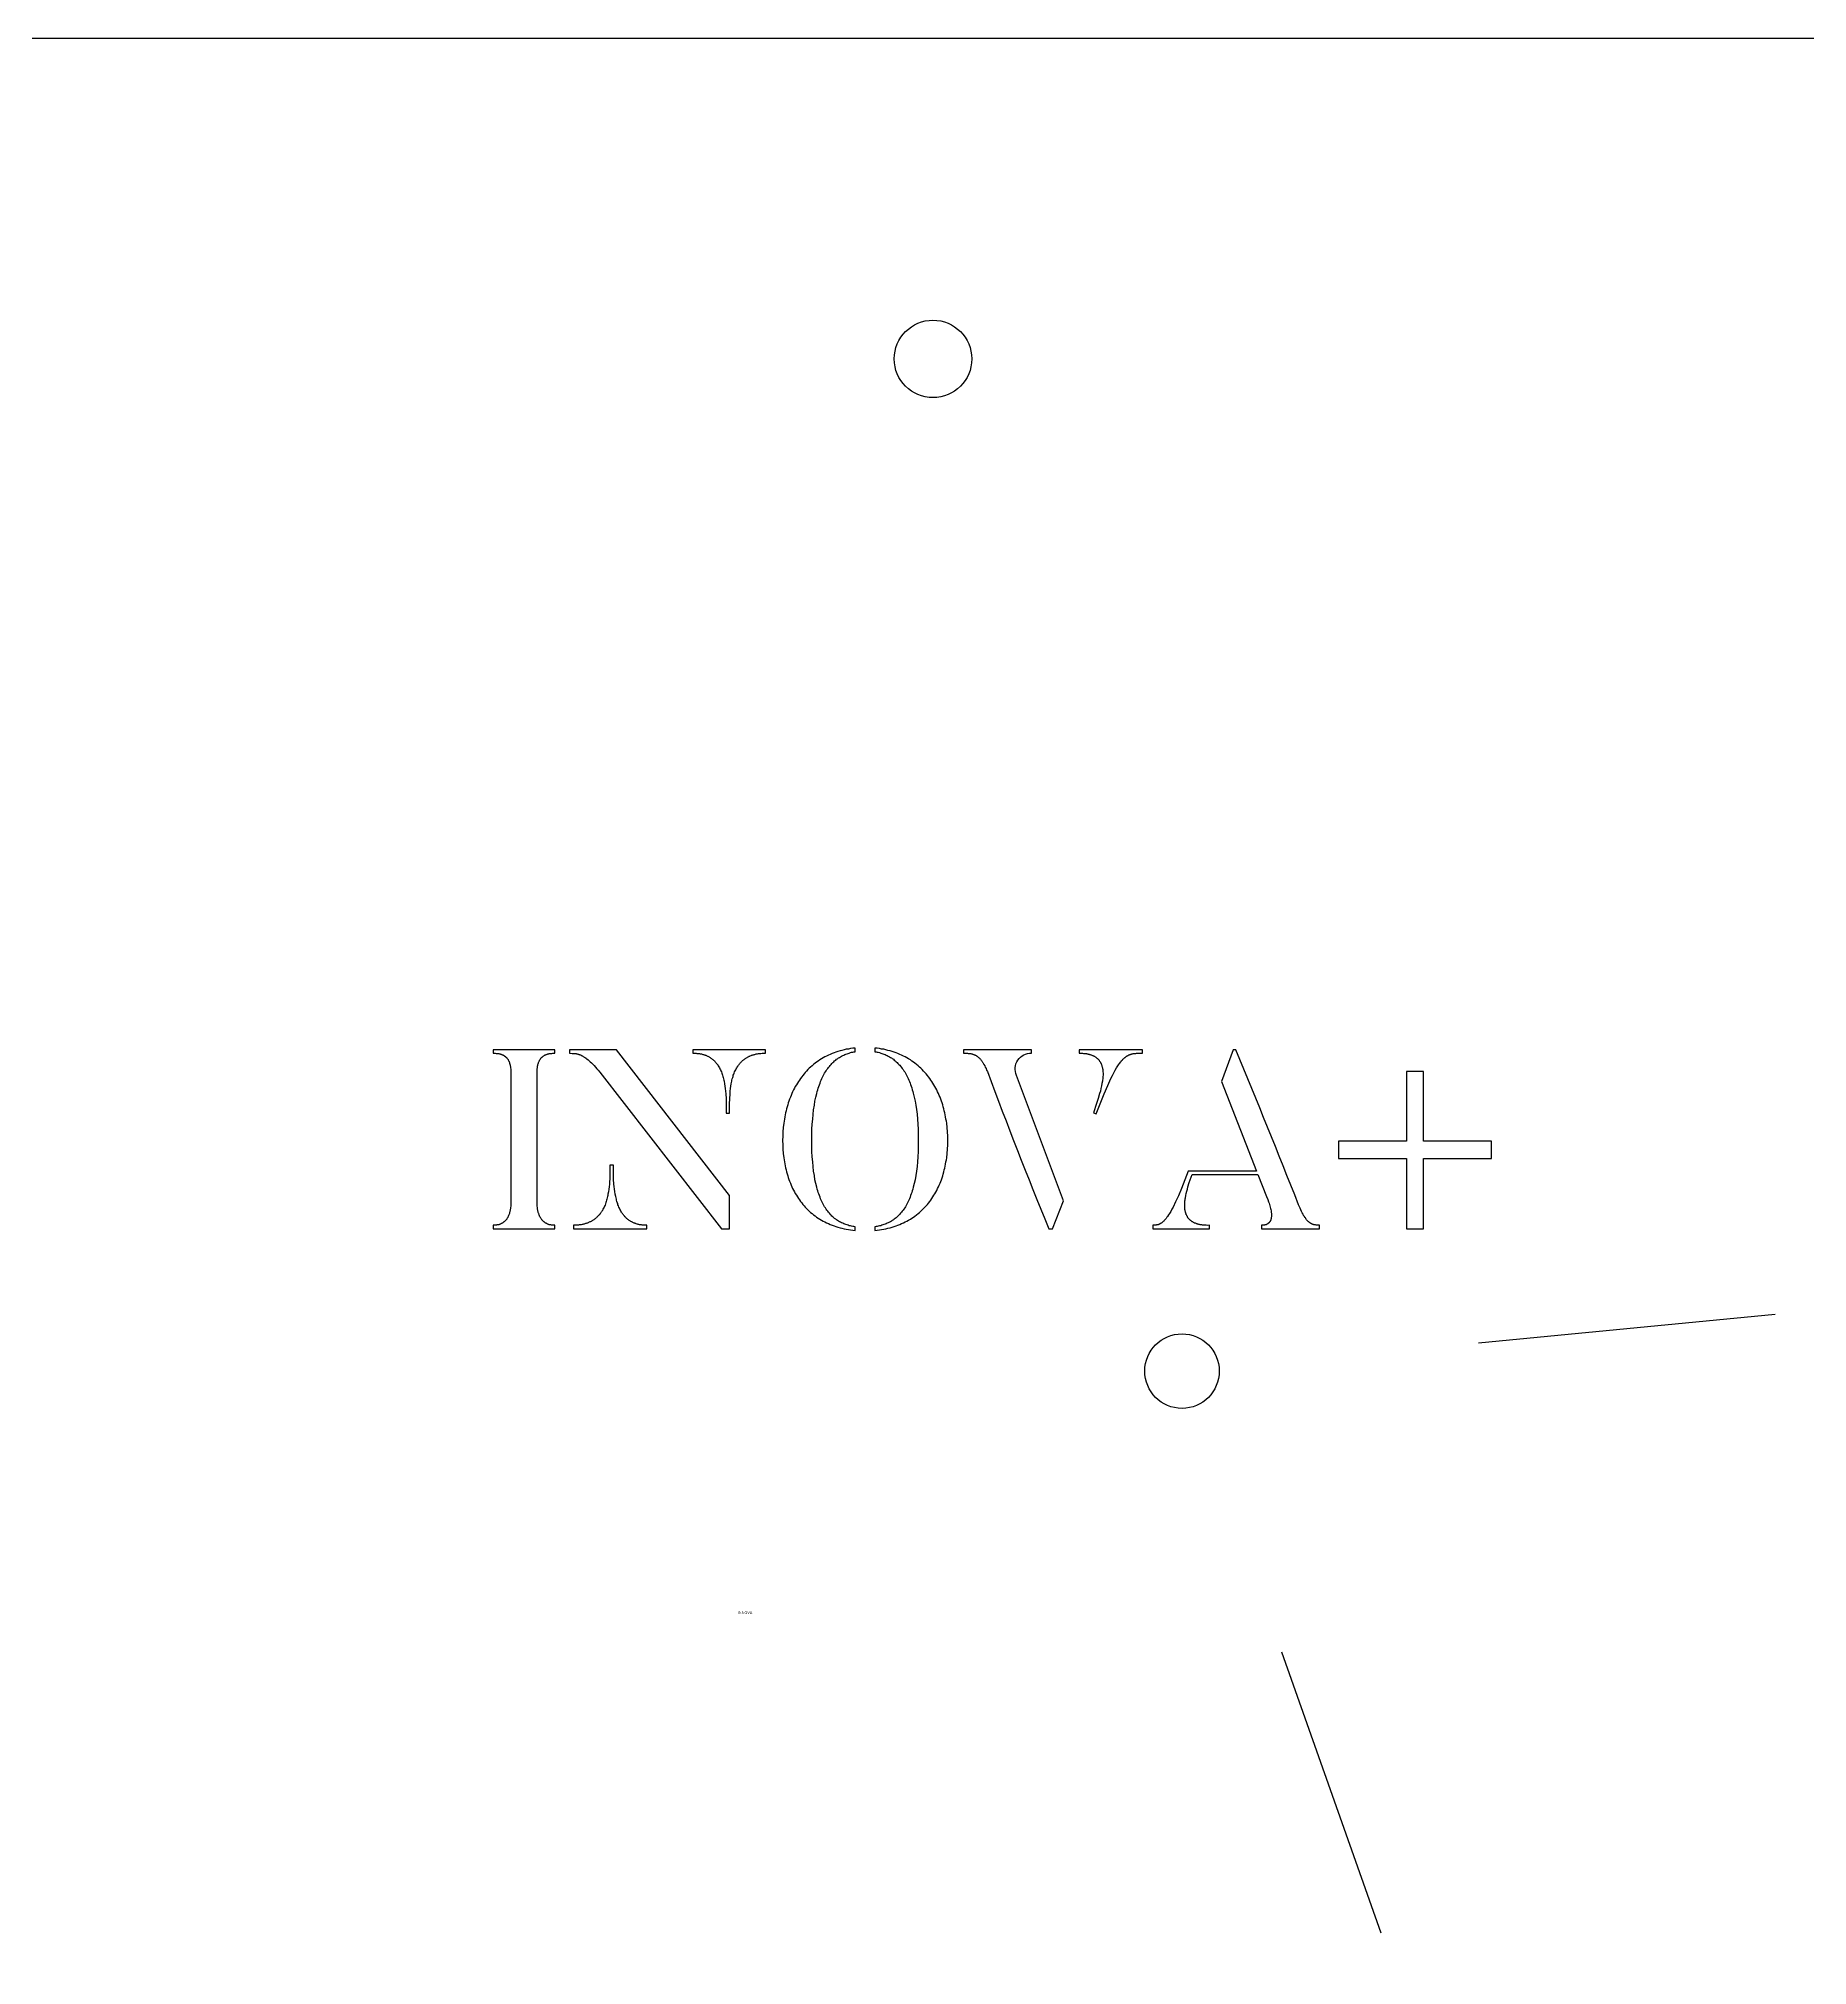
# Model space of a CAD drawing. Header units: millimetres. Extents: x 3735 to 5333, y 3252 to 4770.
# Drawn here: x 4924 to 5042.7, y 3607.5 to 3736.8 of the extents above; entities that cross this region are included whole.
import ezdxf

# ---------------------------------------------------------------- set-up
doc = ezdxf.new("R2010")
doc.units = ezdxf.units.MM
doc.layers.add('ext', color=18, linetype='Continuous', true_color=0x000000)
doc.layers.add('MASHARAB', color=6, linetype='Continuous', true_color=0xff00ff)

msp = doc.modelspace()

# ---------------------------------------------------------------- linework, layer by layer
at = {"layer": 'ext'}
msp.add_lwpolyline([(5333.06, 3736.8), (4465.06, 3736.8), (4465.06, 3251.8), (5333.06, 3251.8)], close=True, dxfattribs=at)
at = {"layer": 'MASHARAB'}
for p, q in [((5020.67, 3649.27), (5040.58, 3651.18)), ((5007.44, 3628.51), (5014.11, 3609.66))]:
    msp.add_line(p, q, dxfattribs=at)
for points in [[(4958.68, 3668.7), (4958.68, 3668.92), (4954.54, 3668.92), (4954.54, 3668.7), (4954.61, 3668.7), (4954.68, 3668.7), (4954.74, 3668.69), (4954.81, 3668.69), (4954.84, 3668.68), (4954.87, 3668.68), (4954.9, 3668.67), (4954.93, 3668.67), (4954.96, 3668.66), (4954.99, 3668.66), (4955.01, 3668.65), (4955.04, 3668.64), (4955.07, 3668.63), (4955.1, 3668.62), (4955.12, 3668.61), (4955.15, 3668.6), (4955.17, 3668.59), (4955.2, 3668.58), (4955.22, 3668.57), (4955.25, 3668.56), (4955.27, 3668.54), (4955.29, 3668.53), (4955.31, 3668.51), (4955.34, 3668.5), (4955.36, 3668.48), (4955.38, 3668.46), (4955.4, 3668.44), (4955.42, 3668.43), (4955.44, 3668.41), (4955.45, 3668.39), (4955.47, 3668.36), (4955.49, 3668.34), (4955.51, 3668.32), (4955.52, 3668.3), (4955.54, 3668.27), (4955.55, 3668.25), (4955.57, 3668.22), (4955.58, 3668.19), (4955.59, 3668.17), (4955.61, 3668.14), (4955.62, 3668.11), (4955.63, 3668.08), (4955.64, 3668.04), (4955.65, 3668.01), (4955.66, 3667.98), (4955.67, 3667.94), (4955.68, 3667.91), (4955.69, 3667.87), (4955.69, 3667.84), (4955.7, 3667.8), (4955.71, 3667.76), (4955.71, 3667.72), (4955.72, 3667.63), (4955.73, 3667.55), (4955.73, 3667.45), (4955.73, 3667.36), (4955.73, 3658.75), (4955.73, 3658.64), (4955.73, 3658.54), (4955.72, 3658.44), (4955.71, 3658.35), (4955.7, 3658.26), (4955.69, 3658.21), (4955.68, 3658.17), (4955.68, 3658.13), (4955.67, 3658.09), (4955.66, 3658.05), (4955.65, 3658.01), (4955.64, 3657.97), (4955.63, 3657.93), (4955.62, 3657.9), (4955.6, 3657.86), (4955.59, 3657.83), (4955.58, 3657.8), (4955.56, 3657.76), (4955.55, 3657.73), (4955.53, 3657.7), (4955.52, 3657.67), (4955.5, 3657.64), (4955.48, 3657.62), (4955.47, 3657.59), (4955.45, 3657.56), (4955.43, 3657.54), (4955.41, 3657.51), (4955.39, 3657.49), (4955.37, 3657.47), (4955.35, 3657.44), (4955.33, 3657.42), (4955.31, 3657.4), (4955.28, 3657.38), (4955.26, 3657.37), (4955.24, 3657.35), (4955.21, 3657.33), (4955.19, 3657.31), (4955.17, 3657.3), (4955.14, 3657.28), (4955.11, 3657.27), (4955.09, 3657.26), (4955.06, 3657.24), (4955.03, 3657.23), (4955.01, 3657.22), (4954.98, 3657.21), (4954.95, 3657.2), (4954.92, 3657.19), (4954.89, 3657.19), (4954.86, 3657.18), (4954.83, 3657.17), (4954.8, 3657.17), (4954.77, 3657.16), (4954.74, 3657.16), (4954.71, 3657.15), (4954.67, 3657.15), (4954.64, 3657.15), (4954.61, 3657.15), (4954.57, 3657.15), (4954.54, 3657.15), (4954.54, 3656.92), (4958.68, 3656.92), (4958.68, 3657.15), (4958.65, 3657.15), (4958.61, 3657.15), (4958.58, 3657.15), (4958.55, 3657.15), (4958.52, 3657.15), (4958.49, 3657.16), (4958.45, 3657.16), (4958.42, 3657.17), (4958.39, 3657.17), (4958.36, 3657.18), (4958.33, 3657.19), (4958.31, 3657.19), (4958.28, 3657.2), (4958.25, 3657.21), (4958.22, 3657.22), (4958.19, 3657.23), (4958.17, 3657.24), (4958.14, 3657.26), (4958.11, 3657.27), (4958.09, 3657.28), (4958.06, 3657.3), (4958.04, 3657.31), (4958.01, 3657.33), (4957.99, 3657.35), (4957.97, 3657.37), (4957.94, 3657.38), (4957.92, 3657.4), (4957.9, 3657.42), (4957.88, 3657.44), (4957.86, 3657.47), (4957.84, 3657.49), (4957.82, 3657.51), (4957.8, 3657.54), (4957.78, 3657.56), (4957.76, 3657.59), (4957.74, 3657.62), (4957.72, 3657.64), (4957.71, 3657.67), (4957.69, 3657.7), (4957.68, 3657.73), (4957.66, 3657.76), (4957.65, 3657.8), (4957.63, 3657.83), (4957.62, 3657.86), (4957.61, 3657.9), (4957.6, 3657.93), (4957.58, 3657.97), (4957.57, 3658.01), (4957.56, 3658.05), (4957.55, 3658.09), (4957.54, 3658.13), (4957.54, 3658.17), (4957.53, 3658.21), (4957.52, 3658.26), (4957.51, 3658.35), (4957.5, 3658.44), (4957.49, 3658.54), (4957.49, 3658.64), (4957.49, 3658.75), (4957.49, 3667.36), (4957.49, 3667.45), (4957.49, 3667.55), (4957.5, 3667.63), (4957.5, 3667.68), (4957.51, 3667.72), (4957.51, 3667.76), (4957.52, 3667.8), (4957.53, 3667.84), (4957.54, 3667.87), (4957.54, 3667.91), (4957.55, 3667.94), (4957.56, 3667.98), (4957.57, 3668.01), (4957.58, 3668.04), (4957.59, 3668.08), (4957.6, 3668.11), (4957.62, 3668.14), (4957.63, 3668.17), (4957.64, 3668.19), (4957.66, 3668.22), (4957.67, 3668.25), (4957.69, 3668.27), (4957.7, 3668.3), (4957.72, 3668.32), (4957.74, 3668.34), (4957.75, 3668.36), (4957.77, 3668.39), (4957.79, 3668.41), (4957.81, 3668.43), (4957.83, 3668.44), (4957.85, 3668.46), (4957.87, 3668.48), (4957.89, 3668.5), (4957.91, 3668.51), (4957.94, 3668.53), (4957.96, 3668.54), (4957.98, 3668.56), (4958.01, 3668.57), (4958.03, 3668.58), (4958.05, 3668.59), (4958.08, 3668.6), (4958.11, 3668.61), (4958.13, 3668.62), (4958.16, 3668.63), (4958.19, 3668.64), (4958.21, 3668.65), (4958.24, 3668.66), (4958.27, 3668.66), (4958.3, 3668.67), (4958.33, 3668.67), (4958.36, 3668.68), (4958.39, 3668.68), (4958.42, 3668.69), (4958.48, 3668.69), (4958.55, 3668.7), (4958.61, 3668.7)], [(4961.7, 3667.42), (4969.86, 3656.92), (4970.41, 3656.92), (4970.41, 3659.14), (4962.82, 3668.92), (4959.67, 3668.92), (4959.67, 3668.7), (4959.84, 3668.69), (4959.93, 3668.69), (4959.97, 3668.69), (4960.02, 3668.68), (4960.07, 3668.67), (4960.12, 3668.67), (4960.14, 3668.66), (4960.17, 3668.66), (4960.19, 3668.65), (4960.22, 3668.64), (4960.24, 3668.64), (4960.27, 3668.63), (4960.3, 3668.62), (4960.33, 3668.61), (4960.35, 3668.6), (4960.38, 3668.59), (4960.41, 3668.58), (4960.44, 3668.56), (4960.47, 3668.55), (4960.5, 3668.53), (4960.53, 3668.52), (4960.56, 3668.5), (4960.59, 3668.48), (4960.63, 3668.46), (4960.66, 3668.44), (4960.69, 3668.42), (4960.73, 3668.4), (4960.76, 3668.37), (4960.83, 3668.32), (4960.91, 3668.26), (4960.98, 3668.19), (4961.06, 3668.12), (4961.14, 3668.05), (4961.23, 3667.96), (4961.32, 3667.87), (4961.41, 3667.77), (4961.5, 3667.66), (4961.6, 3667.55)], [(4972.83, 3668.7), (4972.83, 3668.92), (4967.95, 3668.92), (4967.95, 3668.7), (4968.06, 3668.7), (4968.11, 3668.7), (4968.16, 3668.7), (4968.21, 3668.69), (4968.26, 3668.69), (4968.3, 3668.68), (4968.35, 3668.68), (4968.4, 3668.67), (4968.44, 3668.66), (4968.49, 3668.65), (4968.53, 3668.65), (4968.57, 3668.63), (4968.61, 3668.62), (4968.66, 3668.61), (4968.7, 3668.6), (4968.74, 3668.59), (4968.77, 3668.57), (4968.81, 3668.56), (4968.85, 3668.54), (4968.89, 3668.53), (4968.92, 3668.51), (4968.96, 3668.49), (4969, 3668.47), (4969.03, 3668.45), (4969.06, 3668.44), (4969.1, 3668.41), (4969.13, 3668.39), (4969.16, 3668.37), (4969.19, 3668.35), (4969.22, 3668.33), (4969.25, 3668.3), (4969.28, 3668.28), (4969.31, 3668.26), (4969.34, 3668.23), (4969.37, 3668.2), (4969.39, 3668.18), (4969.42, 3668.15), (4969.44, 3668.12), (4969.47, 3668.1), (4969.49, 3668.07), (4969.52, 3668.04), (4969.54, 3668.01), (4969.56, 3667.98), (4969.59, 3667.95), (4969.61, 3667.92), (4969.63, 3667.89), (4969.65, 3667.86), (4969.69, 3667.79), (4969.73, 3667.72), (4969.76, 3667.66), (4969.8, 3667.59), (4969.83, 3667.51), (4969.86, 3667.44), (4969.89, 3667.37), (4969.91, 3667.29), (4969.94, 3667.22), (4969.96, 3667.14), (4969.98, 3667.06), (4970.01, 3666.98), (4970.02, 3666.9), (4970.04, 3666.82), (4970.07, 3666.65), (4970.1, 3666.49), (4970.12, 3666.32), (4970.14, 3666.15), (4970.15, 3665.98), (4970.17, 3665.64), (4970.18, 3665.31), (4970.19, 3664.68), (4970.41, 3664.68), (4970.41, 3665.31), (4970.42, 3665.64), (4970.44, 3665.98), (4970.45, 3666.15), (4970.47, 3666.32), (4970.49, 3666.49), (4970.52, 3666.65), (4970.54, 3666.74), (4970.56, 3666.82), (4970.57, 3666.9), (4970.59, 3666.98), (4970.62, 3667.06), (4970.64, 3667.14), (4970.66, 3667.22), (4970.69, 3667.29), (4970.72, 3667.37), (4970.75, 3667.44), (4970.78, 3667.51), (4970.82, 3667.59), (4970.85, 3667.66), (4970.89, 3667.72), (4970.91, 3667.76), (4970.93, 3667.79), (4970.95, 3667.82), (4970.98, 3667.86), (4971, 3667.89), (4971.02, 3667.92), (4971.05, 3667.95), (4971.07, 3667.98), (4971.09, 3668.01), (4971.12, 3668.04), (4971.15, 3668.07), (4971.17, 3668.1), (4971.2, 3668.12), (4971.23, 3668.15), (4971.26, 3668.18), (4971.28, 3668.2), (4971.31, 3668.23), (4971.34, 3668.26), (4971.38, 3668.28), (4971.41, 3668.3), (4971.44, 3668.33), (4971.47, 3668.35), (4971.51, 3668.37), (4971.54, 3668.39), (4971.58, 3668.41), (4971.61, 3668.44), (4971.65, 3668.45), (4971.69, 3668.47), (4971.73, 3668.49), (4971.76, 3668.51), (4971.8, 3668.53), (4971.85, 3668.54), (4971.89, 3668.56), (4971.93, 3668.57), (4971.97, 3668.59), (4972.02, 3668.6), (4972.06, 3668.61), (4972.1, 3668.62), (4972.15, 3668.63), (4972.2, 3668.65), (4972.25, 3668.65), (4972.29, 3668.66), (4972.34, 3668.67), (4972.39, 3668.68), (4972.45, 3668.68), (4972.5, 3668.69), (4972.6, 3668.7), (4972.71, 3668.7)], [(4975.93, 3662.84), (4975.93, 3663.22), (4975.94, 3663.59), (4975.96, 3663.94), (4975.99, 3664.27), (4976.02, 3664.59), (4976.05, 3664.9), (4976.1, 3665.2), (4976.14, 3665.48), (4976.2, 3665.75), (4976.26, 3666), (4976.29, 3666.12), (4976.33, 3666.24), (4976.36, 3666.36), (4976.4, 3666.47), (4976.44, 3666.58), (4976.48, 3666.69), (4976.52, 3666.79), (4976.56, 3666.89), (4976.6, 3666.99), (4976.65, 3667.09), (4976.69, 3667.18), (4976.74, 3667.27), (4976.79, 3667.35), (4976.84, 3667.44), (4976.89, 3667.52), (4976.94, 3667.6), (4977, 3667.67), (4977.05, 3667.74), (4977.11, 3667.81), (4977.16, 3667.88), (4977.22, 3667.95), (4977.28, 3668.01), (4977.34, 3668.07), (4977.4, 3668.13), (4977.46, 3668.18), (4977.53, 3668.23), (4977.59, 3668.29), (4977.66, 3668.33), (4977.72, 3668.38), (4977.79, 3668.42), (4977.86, 3668.46), (4977.93, 3668.5), (4978, 3668.54), (4978.07, 3668.57), (4978.14, 3668.61), (4978.21, 3668.64), (4978.29, 3668.66), (4978.36, 3668.69), (4978.44, 3668.71), (4978.52, 3668.74), (4978.59, 3668.76), (4978.67, 3668.77), (4978.75, 3668.79), (4978.83, 3668.8), (4978.83, 3669.04), (4978.68, 3669.03), (4978.53, 3669.01), (4978.38, 3668.98), (4978.23, 3668.96), (4978.09, 3668.92), (4977.95, 3668.89), (4977.82, 3668.85), (4977.68, 3668.81), (4977.55, 3668.77), (4977.42, 3668.72), (4977.29, 3668.67), (4977.17, 3668.62), (4977.04, 3668.57), (4976.92, 3668.51), (4976.8, 3668.45), (4976.69, 3668.38), (4976.58, 3668.32), (4976.47, 3668.25), (4976.36, 3668.17), (4976.25, 3668.1), (4976.15, 3668.02), (4976.05, 3667.94), (4975.95, 3667.86), (4975.85, 3667.77), (4975.76, 3667.69), (4975.67, 3667.6), (4975.58, 3667.5), (4975.49, 3667.41), (4975.41, 3667.31), (4975.33, 3667.21), (4975.25, 3667.11), (4975.17, 3667.01), (4975.1, 3666.9), (4975.03, 3666.8), (4974.96, 3666.69), (4974.89, 3666.57), (4974.82, 3666.46), (4974.76, 3666.35), (4974.7, 3666.23), (4974.64, 3666.11), (4974.59, 3665.99), (4974.54, 3665.87), (4974.49, 3665.74), (4974.44, 3665.62), (4974.39, 3665.49), (4974.35, 3665.36), (4974.31, 3665.23), (4974.27, 3665.1), (4974.23, 3664.97), (4974.2, 3664.83), (4974.17, 3664.7), (4974.14, 3664.56), (4974.11, 3664.42), (4974.09, 3664.28), (4974.05, 3664), (4974.01, 3663.72), (4973.99, 3663.43), (4973.98, 3663.13), (4973.97, 3662.84), (4973.98, 3662.54), (4973.99, 3662.25), (4974.01, 3661.96), (4974.05, 3661.68), (4974.07, 3661.54), (4974.09, 3661.4), (4974.11, 3661.27), (4974.14, 3661.13), (4974.17, 3661), (4974.2, 3660.86), (4974.23, 3660.73), (4974.27, 3660.6), (4974.31, 3660.47), (4974.35, 3660.35), (4974.39, 3660.22), (4974.44, 3660.1), (4974.49, 3659.97), (4974.54, 3659.85), (4974.59, 3659.73), (4974.64, 3659.62), (4974.7, 3659.5), (4974.76, 3659.39), (4974.82, 3659.28), (4974.89, 3659.17), (4974.96, 3659.06), (4975.03, 3658.95), (4975.1, 3658.85), (4975.17, 3658.75), (4975.25, 3658.65), (4975.33, 3658.55), (4975.41, 3658.46), (4975.49, 3658.36), (4975.58, 3658.27), (4975.67, 3658.18), (4975.76, 3658.1), (4975.85, 3658.01), (4975.95, 3657.93), (4976.05, 3657.85), (4976.15, 3657.78), (4976.25, 3657.7), (4976.36, 3657.63), (4976.47, 3657.56), (4976.58, 3657.5), (4976.69, 3657.43), (4976.8, 3657.37), (4976.92, 3657.31), (4977.04, 3657.26), (4977.17, 3657.2), (4977.29, 3657.15), (4977.42, 3657.11), (4977.55, 3657.06), (4977.68, 3657.02), (4977.82, 3656.98), (4977.95, 3656.95), (4978.09, 3656.92), (4978.23, 3656.89), (4978.38, 3656.86), (4978.53, 3656.84), (4978.68, 3656.82), (4978.83, 3656.8), (4978.83, 3657.04), (4978.75, 3657.06), (4978.67, 3657.07), (4978.59, 3657.09), (4978.52, 3657.11), (4978.44, 3657.12), (4978.36, 3657.15), (4978.29, 3657.17), (4978.21, 3657.2), (4978.14, 3657.22), (4978.07, 3657.25), (4978, 3657.28), (4977.93, 3657.32), (4977.86, 3657.35), (4977.79, 3657.39), (4977.72, 3657.43), (4977.66, 3657.47), (4977.59, 3657.52), (4977.53, 3657.56), (4977.46, 3657.61), (4977.4, 3657.66), (4977.34, 3657.72), (4977.28, 3657.77), (4977.22, 3657.83), (4977.16, 3657.89), (4977.11, 3657.96), (4977.05, 3658.02), (4977, 3658.09), (4976.94, 3658.16), (4976.89, 3658.24), (4976.84, 3658.32), (4976.79, 3658.39), (4976.74, 3658.48), (4976.69, 3658.56), (4976.65, 3658.65), (4976.6, 3658.74), (4976.56, 3658.84), (4976.52, 3658.93), (4976.48, 3659.03), (4976.44, 3659.14), (4976.4, 3659.25), (4976.36, 3659.35), (4976.33, 3659.47), (4976.29, 3659.58), (4976.26, 3659.7), (4976.2, 3659.95), (4976.14, 3660.21), (4976.1, 3660.49), (4976.05, 3660.78), (4976.02, 3661.09), (4975.99, 3661.41), (4975.96, 3661.74), (4975.94, 3662.09), (4975.93, 3662.46)], [(4985.05, 3662.84), (4985.05, 3663.13), (4985.03, 3663.43), (4985.01, 3663.72), (4984.98, 3664), (4984.96, 3664.14), (4984.93, 3664.28), (4984.91, 3664.42), (4984.88, 3664.56), (4984.85, 3664.7), (4984.82, 3664.83), (4984.79, 3664.97), (4984.75, 3665.1), (4984.71, 3665.23), (4984.67, 3665.36), (4984.62, 3665.49), (4984.58, 3665.62), (4984.53, 3665.74), (4984.48, 3665.87), (4984.43, 3665.99), (4984.37, 3666.11), (4984.31, 3666.23), (4984.25, 3666.35), (4984.19, 3666.46), (4984.12, 3666.57), (4984.06, 3666.69), (4983.99, 3666.8), (4983.91, 3666.9), (4983.84, 3667.01), (4983.76, 3667.11), (4983.68, 3667.21), (4983.6, 3667.31), (4983.51, 3667.41), (4983.43, 3667.5), (4983.34, 3667.6), (4983.25, 3667.69), (4983.15, 3667.77), (4983.06, 3667.86), (4982.96, 3667.94), (4982.85, 3668.02), (4982.75, 3668.1), (4982.64, 3668.17), (4982.54, 3668.25), (4982.42, 3668.32), (4982.31, 3668.38), (4982.19, 3668.45), (4982.08, 3668.51), (4981.95, 3668.57), (4981.83, 3668.62), (4981.71, 3668.67), (4981.58, 3668.72), (4981.45, 3668.77), (4981.31, 3668.81), (4981.18, 3668.85), (4981.04, 3668.89), (4980.9, 3668.92), (4980.76, 3668.96), (4980.61, 3668.98), (4980.46, 3669.01), (4980.31, 3669.03), (4980.16, 3669.04), (4980.16, 3668.8), (4980.24, 3668.79), (4980.32, 3668.77), (4980.39, 3668.76), (4980.47, 3668.74), (4980.55, 3668.71), (4980.62, 3668.69), (4980.7, 3668.66), (4980.77, 3668.64), (4980.85, 3668.61), (4980.92, 3668.57), (4980.99, 3668.54), (4981.06, 3668.5), (4981.13, 3668.46), (4981.2, 3668.42), (4981.27, 3668.38), (4981.33, 3668.34), (4981.4, 3668.29), (4981.46, 3668.24), (4981.53, 3668.19), (4981.59, 3668.13), (4981.65, 3668.07), (4981.71, 3668.01), (4981.77, 3667.95), (4981.83, 3667.89), (4981.89, 3667.82), (4981.94, 3667.75), (4982, 3667.68), (4982.05, 3667.6), (4982.1, 3667.52), (4982.16, 3667.44), (4982.21, 3667.36), (4982.25, 3667.27), (4982.3, 3667.18), (4982.35, 3667.09), (4982.39, 3667), (4982.44, 3666.9), (4982.48, 3666.8), (4982.52, 3666.69), (4982.56, 3666.59), (4982.6, 3666.48), (4982.64, 3666.37), (4982.67, 3666.25), (4982.71, 3666.13), (4982.74, 3666.01), (4982.8, 3665.75), (4982.86, 3665.49), (4982.91, 3665.2), (4982.95, 3664.91), (4982.99, 3664.6), (4983.02, 3664.28), (4983.04, 3663.94), (4983.06, 3663.59), (4983.07, 3663.22), (4983.07, 3662.84), (4983.07, 3662.46), (4983.06, 3662.09), (4983.04, 3661.74), (4983.02, 3661.41), (4982.99, 3661.09), (4982.95, 3660.78), (4982.91, 3660.49), (4982.86, 3660.21), (4982.8, 3659.95), (4982.74, 3659.7), (4982.71, 3659.58), (4982.67, 3659.47), (4982.64, 3659.35), (4982.6, 3659.25), (4982.56, 3659.14), (4982.52, 3659.03), (4982.48, 3658.93), (4982.44, 3658.84), (4982.39, 3658.74), (4982.35, 3658.65), (4982.3, 3658.56), (4982.25, 3658.48), (4982.21, 3658.39), (4982.16, 3658.32), (4982.1, 3658.24), (4982.05, 3658.16), (4982, 3658.09), (4981.94, 3658.02), (4981.89, 3657.96), (4981.83, 3657.89), (4981.77, 3657.83), (4981.71, 3657.77), (4981.65, 3657.72), (4981.59, 3657.66), (4981.53, 3657.61), (4981.46, 3657.56), (4981.4, 3657.52), (4981.33, 3657.47), (4981.27, 3657.43), (4981.2, 3657.39), (4981.13, 3657.35), (4981.06, 3657.32), (4980.99, 3657.28), (4980.92, 3657.25), (4980.85, 3657.22), (4980.77, 3657.2), (4980.7, 3657.17), (4980.62, 3657.15), (4980.55, 3657.12), (4980.47, 3657.11), (4980.39, 3657.09), (4980.32, 3657.07), (4980.24, 3657.06), (4980.16, 3657.04), (4980.16, 3656.8), (4980.31, 3656.82), (4980.46, 3656.84), (4980.61, 3656.86), (4980.76, 3656.89), (4980.9, 3656.92), (4981.04, 3656.95), (4981.18, 3656.98), (4981.31, 3657.02), (4981.45, 3657.06), (4981.58, 3657.11), (4981.71, 3657.15), (4981.83, 3657.2), (4981.95, 3657.26), (4982.08, 3657.31), (4982.19, 3657.37), (4982.31, 3657.43), (4982.42, 3657.49), (4982.54, 3657.56), (4982.64, 3657.63), (4982.75, 3657.7), (4982.85, 3657.77), (4982.96, 3657.85), (4983.06, 3657.93), (4983.15, 3658.01), (4983.25, 3658.09), (4983.34, 3658.18), (4983.43, 3658.27), (4983.51, 3658.36), (4983.6, 3658.45), (4983.68, 3658.55), (4983.76, 3658.64), (4983.84, 3658.74), (4983.91, 3658.84), (4983.99, 3658.95), (4984.06, 3659.05), (4984.12, 3659.16), (4984.19, 3659.27), (4984.25, 3659.38), (4984.31, 3659.49), (4984.37, 3659.61), (4984.43, 3659.73), (4984.48, 3659.85), (4984.53, 3659.97), (4984.58, 3660.09), (4984.62, 3660.21), (4984.67, 3660.34), (4984.71, 3660.47), (4984.75, 3660.59), (4984.79, 3660.73), (4984.82, 3660.86), (4984.85, 3660.99), (4984.88, 3661.12), (4984.91, 3661.26), (4984.93, 3661.4), (4984.96, 3661.54), (4984.98, 3661.68), (4985.01, 3661.96), (4985.03, 3662.25), (4985.05, 3662.54)], [(4998.11, 3668.7), (4998.11, 3668.92), (4993.88, 3668.92), (4993.88, 3668.7), (4993.99, 3668.7), (4994.1, 3668.7), (4994.15, 3668.69), (4994.2, 3668.69), (4994.25, 3668.68), (4994.3, 3668.68), (4994.35, 3668.67), (4994.39, 3668.66), (4994.44, 3668.65), (4994.48, 3668.64), (4994.53, 3668.63), (4994.57, 3668.62), (4994.61, 3668.61), (4994.65, 3668.6), (4994.68, 3668.58), (4994.72, 3668.57), (4994.76, 3668.55), (4994.79, 3668.54), (4994.83, 3668.52), (4994.86, 3668.5), (4994.89, 3668.49), (4994.92, 3668.47), (4994.95, 3668.45), (4994.98, 3668.43), (4995.01, 3668.41), (4995.04, 3668.39), (4995.06, 3668.37), (4995.09, 3668.35), (4995.11, 3668.32), (4995.14, 3668.3), (4995.16, 3668.28), (4995.18, 3668.25), (4995.2, 3668.23), (4995.22, 3668.2), (4995.24, 3668.17), (4995.26, 3668.15), (4995.27, 3668.12), (4995.29, 3668.09), (4995.31, 3668.06), (4995.32, 3668.04), (4995.34, 3668.01), (4995.35, 3667.98), (4995.36, 3667.95), (4995.37, 3667.92), (4995.38, 3667.88), (4995.39, 3667.85), (4995.4, 3667.82), (4995.41, 3667.79), (4995.42, 3667.76), (4995.43, 3667.72), (4995.44, 3667.69), (4995.44, 3667.65), (4995.45, 3667.62), (4995.45, 3667.59), (4995.46, 3667.55), (4995.46, 3667.51), (4995.46, 3667.44), (4995.47, 3667.37), (4995.47, 3667.29), (4995.47, 3667.22), (4995.46, 3667.14), (4995.46, 3667.06), (4995.45, 3666.98), (4995.44, 3666.9), (4995.43, 3666.82), (4995.4, 3666.66), (4995.37, 3666.5), (4995.33, 3666.33), (4995.29, 3666.16), (4995.24, 3665.99), (4995.14, 3665.66), (4995.03, 3665.32), (4994.82, 3664.7), (4995.02, 3664.63), (4995.55, 3665.98), (4995.79, 3666.52), (4996, 3666.99), (4996.1, 3667.2), (4996.2, 3667.39), (4996.29, 3667.56), (4996.38, 3667.72), (4996.47, 3667.86), (4996.51, 3667.92), (4996.56, 3667.98), (4996.6, 3668.04), (4996.64, 3668.1), (4996.68, 3668.15), (4996.72, 3668.2), (4996.77, 3668.25), (4996.81, 3668.29), (4996.85, 3668.33), (4996.89, 3668.37), (4996.93, 3668.4), (4996.95, 3668.42), (4996.97, 3668.43), (4996.99, 3668.45), (4997.01, 3668.46), (4997.03, 3668.48), (4997.05, 3668.49), (4997.07, 3668.51), (4997.09, 3668.52), (4997.11, 3668.53), (4997.13, 3668.54), (4997.15, 3668.55), (4997.17, 3668.56), (4997.19, 3668.57), (4997.21, 3668.58), (4997.23, 3668.59), (4997.25, 3668.6), (4997.27, 3668.61), (4997.29, 3668.61), (4997.31, 3668.62), (4997.33, 3668.63), (4997.35, 3668.64), (4997.37, 3668.64), (4997.41, 3668.65), (4997.45, 3668.66), (4997.49, 3668.67), (4997.54, 3668.68), (4997.58, 3668.68), (4997.63, 3668.69), (4997.67, 3668.69), (4997.72, 3668.7), (4997.81, 3668.7), (4997.9, 3668.7)], [(5021.53, 3661.63), (5021.53, 3662.79), (5016.98, 3662.79), (5016.98, 3667.48), (5015.83, 3667.48), (5015.83, 3662.79), (5011.28, 3662.79), (5011.28, 3661.63), (5015.83, 3661.63), (5015.83, 3656.92), (5016.98, 3656.92), (5016.98, 3661.63)], [(4962.62, 3661.19), (4962.38, 3661.19), (4962.38, 3660.57), (4962.37, 3660.24), (4962.36, 3660.08), (4962.34, 3659.91), (4962.33, 3659.74), (4962.31, 3659.57), (4962.28, 3659.4), (4962.25, 3659.23), (4962.24, 3659.15), (4962.22, 3659.07), (4962.2, 3658.99), (4962.18, 3658.91), (4962.16, 3658.83), (4962.13, 3658.75), (4962.11, 3658.67), (4962.08, 3658.59), (4962.05, 3658.51), (4962.02, 3658.44), (4961.99, 3658.37), (4961.95, 3658.29), (4961.91, 3658.22), (4961.87, 3658.15), (4961.83, 3658.09), (4961.81, 3658.05), (4961.79, 3658.02), (4961.77, 3657.99), (4961.74, 3657.96), (4961.72, 3657.92), (4961.69, 3657.89), (4961.67, 3657.86), (4961.64, 3657.83), (4961.62, 3657.8), (4961.59, 3657.77), (4961.56, 3657.75), (4961.53, 3657.72), (4961.51, 3657.69), (4961.48, 3657.66), (4961.45, 3657.64), (4961.42, 3657.61), (4961.38, 3657.59), (4961.35, 3657.56), (4961.32, 3657.54), (4961.29, 3657.51), (4961.25, 3657.49), (4961.22, 3657.47), (4961.18, 3657.45), (4961.14, 3657.43), (4961.11, 3657.41), (4961.07, 3657.39), (4961.03, 3657.37), (4960.99, 3657.35), (4960.95, 3657.33), (4960.91, 3657.32), (4960.87, 3657.3), (4960.83, 3657.28), (4960.78, 3657.27), (4960.74, 3657.26), (4960.7, 3657.24), (4960.65, 3657.23), (4960.6, 3657.22), (4960.56, 3657.21), (4960.51, 3657.2), (4960.46, 3657.19), (4960.41, 3657.18), (4960.36, 3657.17), (4960.31, 3657.17), (4960.26, 3657.16), (4960.2, 3657.16), (4960.15, 3657.15), (4960.04, 3657.15), (4959.93, 3657.15), (4959.93, 3656.92), (4964.85, 3656.92), (4964.85, 3657.15), (4964.8, 3657.15), (4964.75, 3657.15), (4964.7, 3657.15), (4964.65, 3657.15), (4964.6, 3657.16), (4964.55, 3657.16), (4964.5, 3657.17), (4964.46, 3657.17), (4964.41, 3657.18), (4964.37, 3657.19), (4964.32, 3657.2), (4964.28, 3657.21), (4964.24, 3657.22), (4964.2, 3657.23), (4964.15, 3657.24), (4964.11, 3657.26), (4964.07, 3657.27), (4964.04, 3657.29), (4964, 3657.3), (4963.96, 3657.32), (4963.92, 3657.33), (4963.89, 3657.35), (4963.85, 3657.37), (4963.82, 3657.39), (4963.78, 3657.41), (4963.75, 3657.43), (4963.72, 3657.45), (4963.68, 3657.47), (4963.65, 3657.49), (4963.62, 3657.52), (4963.59, 3657.54), (4963.56, 3657.56), (4963.53, 3657.59), (4963.5, 3657.61), (4963.47, 3657.64), (4963.45, 3657.67), (4963.42, 3657.69), (4963.39, 3657.72), (4963.37, 3657.75), (4963.34, 3657.78), (4963.32, 3657.81), (4963.3, 3657.84), (4963.27, 3657.87), (4963.25, 3657.9), (4963.23, 3657.93), (4963.21, 3657.96), (4963.18, 3657.99), (4963.16, 3658.02), (4963.12, 3658.09), (4963.09, 3658.16), (4963.05, 3658.23), (4963.02, 3658.3), (4962.98, 3658.37), (4962.95, 3658.45), (4962.92, 3658.52), (4962.9, 3658.6), (4962.87, 3658.67), (4962.85, 3658.75), (4962.83, 3658.83), (4962.81, 3658.91), (4962.79, 3658.99), (4962.77, 3659.08), (4962.74, 3659.24), (4962.71, 3659.41), (4962.69, 3659.58), (4962.67, 3659.75), (4962.65, 3659.91), (4962.63, 3660.25), (4962.62, 3660.58)]]:
    msp.add_lwpolyline(points, close=True, dxfattribs=at)
for points in [[(4990.68, 3668.7), (4990.68, 3668.92), (4986.11, 3668.92), (4986.11, 3668.7), (4986.22, 3668.7), (4986.32, 3668.7), (4986.38, 3668.7), (4986.43, 3668.69), (4986.48, 3668.69), (4986.53, 3668.68), (4986.56, 3668.68), (4986.59, 3668.67), (4986.61, 3668.67), (4986.64, 3668.66), (4986.67, 3668.66), (4986.69, 3668.65), (4986.72, 3668.64), (4986.74, 3668.63), (4986.77, 3668.62), (4986.79, 3668.61), (4986.82, 3668.6), (4986.85, 3668.59), (4986.87, 3668.58), (4986.9, 3668.57), (4986.92, 3668.56), (4986.95, 3668.54), (4986.97, 3668.53), (4987, 3668.51), (4987.02, 3668.49), (4987.05, 3668.47), (4987.07, 3668.46), (4987.1, 3668.43), (4987.12, 3668.41), (4987.15, 3668.39), (4987.17, 3668.37), (4987.19, 3668.34), (4987.22, 3668.32), (4987.24, 3668.29), (4987.27, 3668.26), (4987.29, 3668.23), (4987.32, 3668.2), (4987.34, 3668.17), (4987.36, 3668.14), (4987.39, 3668.1), (4987.41, 3668.07), (4987.43, 3668.03), (4987.46, 3667.99), (4987.48, 3667.95), (4987.53, 3667.86), (4987.57, 3667.77), (4987.62, 3667.67), (4987.66, 3667.57), (4987.71, 3667.46, 0.007841), (4991.83, 3656.92), (4992.07, 3656.92), (4992.81, 3658.8), (4989.67, 3667.2, -0.564975)], [(5008.59, 3658.53, 0.004811), (5004.38, 3668.92), (5004.21, 3668.92), (5003.41, 3666.79), (5005.78, 3660.78), (5001.19, 3660.78), (5000.73, 3659.61), (5000.53, 3659.13), (5000.34, 3658.72), (5000.17, 3658.37), (5000.09, 3658.22), (5000.01, 3658.08), (4999.94, 3657.95), (4999.87, 3657.84), (4999.8, 3657.74), (4999.76, 3657.69), (4999.73, 3657.64), (4999.7, 3657.6), (4999.67, 3657.56), (4999.63, 3657.53), (4999.6, 3657.49), (4999.57, 3657.46), (4999.54, 3657.43), (4999.51, 3657.4), (4999.48, 3657.37), (4999.45, 3657.35), (4999.42, 3657.32), (4999.41, 3657.31), (4999.4, 3657.3), (4999.38, 3657.29), (4999.37, 3657.28), (4999.35, 3657.28), (4999.34, 3657.27), (4999.33, 3657.26), (4999.31, 3657.25), (4999.3, 3657.24), (4999.28, 3657.24), (4999.27, 3657.23), (4999.26, 3657.22), (4999.24, 3657.22), (4999.23, 3657.21), (4999.21, 3657.21), (4999.2, 3657.2), (4999.19, 3657.2), (4999.17, 3657.19), (4999.16, 3657.19), (4999.15, 3657.18), (4999.12, 3657.18), (4999.09, 3657.17), (4999.06, 3657.17), (4999.03, 3657.16), (4999.01, 3657.16), (4998.98, 3657.16), (4998.95, 3657.15), (4998.92, 3657.15), (4998.86, 3657.15), (4998.81, 3657.15), (4998.81, 3656.92), (5002.61, 3656.92), (5002.61, 3657.15), (5002.5, 3657.14), (5002.39, 3657.15), (5002.29, 3657.15), (5002.2, 3657.16), (5002.15, 3657.16), (5002.11, 3657.17), (5002.06, 3657.17), (5002.02, 3657.18), (5001.98, 3657.19), (5001.94, 3657.2), (5001.9, 3657.21), (5001.86, 3657.22), (5001.82, 3657.23), (5001.78, 3657.24), (5001.75, 3657.25), (5001.71, 3657.26), (5001.68, 3657.28), (5001.64, 3657.29), (5001.61, 3657.3), (5001.58, 3657.32), (5001.55, 3657.33), (5001.52, 3657.35), (5001.49, 3657.37), (5001.46, 3657.38), (5001.44, 3657.4), (5001.41, 3657.42), (5001.38, 3657.44), (5001.36, 3657.46), (5001.34, 3657.48), (5001.31, 3657.5), (5001.29, 3657.52), (5001.27, 3657.54), (5001.25, 3657.56), (5001.23, 3657.59), (5001.21, 3657.61), (5001.19, 3657.63), (5001.17, 3657.66), (5001.16, 3657.68), (5001.14, 3657.7), (5001.13, 3657.73), (5001.11, 3657.76), (5001.1, 3657.78), (5001.09, 3657.81), (5001.07, 3657.84), (5001.06, 3657.86), (5001.05, 3657.89), (5001.04, 3657.92), (5001.03, 3657.95), (5001.02, 3657.98), (5001.01, 3658), (5001, 3658.03), (5001, 3658.06), (5000.99, 3658.09), (5000.98, 3658.12), (5000.98, 3658.16), (5000.97, 3658.19), (5000.97, 3658.22), (5000.97, 3658.25), (5000.96, 3658.31), (5000.96, 3658.38), (5000.95, 3658.44), (5000.95, 3658.51), (5000.96, 3658.58), (5000.96, 3658.65), (5000.96, 3658.72), (5000.97, 3658.79), (5000.98, 3658.86), (5000.99, 3658.93), (5001, 3659), (5001.03, 3659.15), (5001.06, 3659.29), (5001.09, 3659.44), (5001.13, 3659.58), (5001.17, 3659.73), (5001.26, 3660.01), (5001.45, 3660.55), (5005.86, 3660.55), (5006.44, 3659.07), (5006.52, 3658.89), (5006.58, 3658.72), (5006.61, 3658.63), (5006.64, 3658.54), (5006.67, 3658.45), (5006.69, 3658.37), (5006.71, 3658.28), (5006.73, 3658.2), (5006.75, 3658.12), (5006.75, 3658.08), (5006.76, 3658.04), (5006.76, 3658), (5006.77, 3657.97), (5006.77, 3657.93), (5006.77, 3657.89), (5006.77, 3657.86), (5006.77, 3657.82), (5006.77, 3657.79), (5006.77, 3657.75), (5006.77, 3657.72), (5006.76, 3657.68), (5006.76, 3657.65), (5006.76, 3657.64), (5006.75, 3657.62), (5006.75, 3657.61), (5006.75, 3657.59), (5006.74, 3657.58), (5006.74, 3657.56), (5006.74, 3657.55), (5006.73, 3657.53), (5006.73, 3657.52), (5006.72, 3657.5), (5006.72, 3657.49), (5006.71, 3657.48), (5006.7, 3657.46), (5006.7, 3657.45), (5006.69, 3657.44), (5006.69, 3657.42), (5006.68, 3657.41), (5006.67, 3657.4), (5006.66, 3657.39), (5006.66, 3657.38), (5006.65, 3657.37), (5006.64, 3657.35), (5006.63, 3657.34), (5006.62, 3657.33), (5006.61, 3657.32), (5006.6, 3657.31), (5006.59, 3657.3), (5006.58, 3657.29), (5006.57, 3657.28), (5006.56, 3657.28), (5006.55, 3657.27), (5006.53, 3657.26), (5006.52, 3657.25), (5006.51, 3657.24), (5006.5, 3657.23), (5006.48, 3657.23), (5006.47, 3657.22), (5006.46, 3657.21), (5006.44, 3657.21), (5006.43, 3657.2), (5006.41, 3657.19), (5006.4, 3657.19), (5006.38, 3657.18), (5006.37, 3657.18), (5006.35, 3657.17), (5006.33, 3657.17), (5006.32, 3657.17), (5006.3, 3657.16), (5006.28, 3657.16), (5006.26, 3657.16), (5006.24, 3657.15), (5006.22, 3657.15), (5006.2, 3657.15), (5006.18, 3657.15), (5006.16, 3657.15), (5006.14, 3657.15), (5006.1, 3657.15), (5006.1, 3656.92), (5009.99, 3656.92), (5009.99, 3657.15), (5009.81, 3657.16), (5009.77, 3657.16), (5009.73, 3657.17), (5009.69, 3657.18), (5009.67, 3657.18), (5009.65, 3657.18), (5009.63, 3657.19), (5009.61, 3657.19), (5009.59, 3657.2), (5009.57, 3657.21), (5009.55, 3657.21), (5009.52, 3657.22), (5009.5, 3657.23), (5009.48, 3657.24), (5009.46, 3657.25), (5009.44, 3657.26), (5009.42, 3657.27), (5009.4, 3657.28), (5009.38, 3657.29), (5009.36, 3657.31), (5009.34, 3657.32), (5009.32, 3657.34), (5009.3, 3657.35), (5009.28, 3657.37), (5009.26, 3657.39), (5009.24, 3657.41), (5009.22, 3657.43), (5009.2, 3657.45), (5009.17, 3657.48), (5009.15, 3657.5), (5009.13, 3657.52), (5009.11, 3657.55), (5009.09, 3657.58), (5009.07, 3657.61), (5009.05, 3657.64), (5009.02, 3657.67), (5008.98, 3657.74), (5008.93, 3657.81), (5008.89, 3657.9), (5008.84, 3657.98), (5008.79, 3658.08), (5008.74, 3658.18), (5008.69, 3658.29)]]:
    msp.add_lwpolyline(points, format="xyb", close=True, dxfattribs=at)
for centre, radius in [((4984.06, 3715.3), 2.6), ((5000.77, 3647.36), 2.5)]:
    msp.add_circle(centre, radius, dxfattribs=at)

# ---------------------------------------------------------------- texts
at = {"layer": 'MASHARAB', "insert": (4970.98, 3631.24), "char_height": 0.18, "width": 2.2833, "attachment_point": 1}
msp.add_mtext('INNOVA', dxfattribs=at)

doc.saveas('drawing.dxf')
